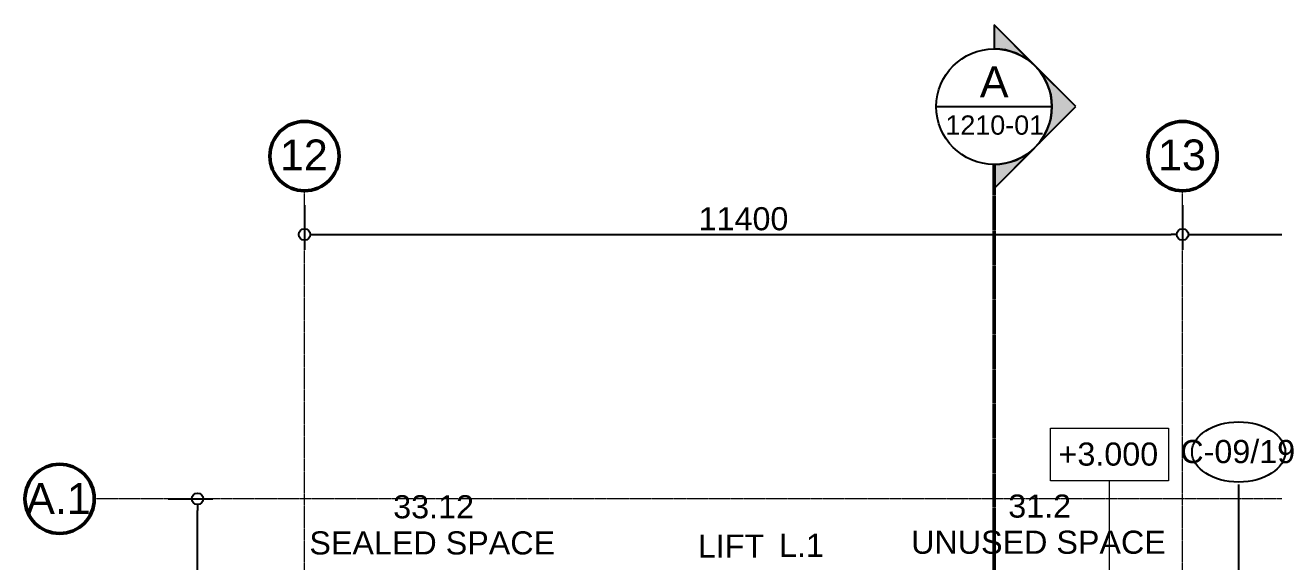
# Model space of a CAD drawing. Header units: millimetres. Extents: x -794334 to -714814, y -17806 to 22403.
# Drawn here: x -793911 to -777707, y 15445 to 22403 of the extents above; entities that cross this region are included whole.
import ezdxf

# ---------------------------------------------------------------- set-up
doc = ezdxf.new("R2010")
doc.units = ezdxf.units.MM
doc.linetypes.add('DPA_Grid _ Level 100', pattern=[10, 5.5, -1.6, 1.3, -1.6])
for name, color, linetype, lineweight in [('A-ANNO-DIMS', 1, 'Continuous', 9), ('A-ANNO-NOTE', 3, 'Continuous', 25), ('A-ROOM-IDEN', 3, 'Continuous', 25), ('G-ANNO-SECL', 3, 'Continuous', 9), ('G-ANNO-TEXT', 3, 'Continuous', 9), ('S-GRID', 251, 'Continuous', 9), ('S-GRID-IDEN', 3, 'Continuous', 50)]:
    doc.layers.add(name, color=color, linetype=linetype, lineweight=lineweight)
doc.styles.add('Arial', font='arial.ttf', dxfattribs={"height": 400})
doc.styles.add('Arial_1', font='arial.ttf', dxfattribs={"height": 250})
doc.styles.add('Arial_2', font='arial.ttf', dxfattribs={"height": 300})
doc.dimstyles.new('DPA-DIM-3_0_C-C', dxfattribs={"dimscale": 304.8, "dimtxt": 306.07782, "dimasz": 0.492126, "dimexe": 0.656168, "dimexo": 0.0625, "dimgap": 0.164042, "dimtad": 1, "dimdec": 0, "dimzin": 0, "dimdsep": 46, "dimtxsty": 'Arial_2', "dimblk1": 'DOTBLANK', "dimblk2": 'DOTBLANK', "dimsah": 1, "dimcen": 0.09, "dimdle": 0.656168, "dimadec": 8, "dimazin": 0, "dimtfac": 1, "dimtdec": 4, "dimtix": 1, "dimtmove": 0, "dimatfit": 3, "dimfxl": 1.312336, "dimfxlon": 1, "dimtvp": 1, "dimtolj": 1, "dimtzin": 0, "dimarcsym": 2})

# ---------------------------------------------------------------- blocks, each defined once
blk = doc.blocks.new('Section - Section Head-531884-4252-01 ENLARGED CONCOURSE LEVEL - REFLECTED CEILING PLAN - SHEET 3')
at = {"layer": 'G-ANNO-SECL'}
h = blk.add_hatch(color=256, dxfattribs=at)
edge = h.paths.add_edge_path()
edge.add_line((-12.8, 5.3), (-7.5, 10.61))
edge.add_line((-7.5, 10.61), (-2.2, 5.3))
edge.add_arc((-7.5, 0), 7.5, 45, 135)
h = blk.add_hatch(color=256, dxfattribs=at)
edge = h.paths.add_edge_path()
edge.add_arc((-7.5, 0), 7.5, 0, 45)
edge.add_line((-2.2, 5.3), (3.11, 0))
edge.add_line((3.11, 0), (0, 0))
edge = h.paths.add_edge_path()
edge.add_line((-15, 0), (-18.11, 0))
edge.add_line((-18.11, 0), (-12.8, 5.3))
edge.add_arc((-7.5, 0), 7.5, 135, 180)
at = {"layer": 'G-ANNO-SECL', "lineweight": 25}
for p, q in [((-7.5, 10.61), (-18.11, 0)), ((-7.5, 10.61), (-12.8, 5.3)), ((3.11, 0), (-7.5, 10.61)), ((-2.2, 5.3), (-7.5, 10.61)), ((-12.8, 5.3), (-18.11, 0)), ((3.11, 0), (-2.2, 5.3)), ((-18.11, 0), (-15, 0)), ((-18.11, 0), (-15, 0)), ((0, 0), (3.11, 0)), ((0, 0), (3.11, 0))]:
    blk.add_line(p, q, dxfattribs=at)
blk.add_circle((-7.5, 0), 7.5, dxfattribs=at)
for start, end in [(45, 135), (135, 180), (0, 45)]:
    blk.add_arc((-7.5, 0), 7.5, start, end, dxfattribs=at)
blk = doc.blocks.new('Ceiling Tags - Ceiling Tags-9510765-4252-01 ENLARGED CONCOURSE LEVEL - REFLECTED CEILING PLAN - SHEET 3')
at = {"layer": 'A-ANNO-NOTE'}
blk.add_ellipse((0, 0), major_axis=(6.05, 0), ratio=0.646436, dxfattribs=at)
blk = doc.blocks.new('Grid - 100 Scale-2291345-4252-01 ENLARGED CONCOURSE LEVEL - REFLECTED CEILING PLAN - SHEET 3')
at = {"layer": 'S-GRID-IDEN'}
blk.add_circle((0, 0), 4.5, dxfattribs=at)
blk = doc.blocks.new('_DotBlank')
at = {"color": 0, "linetype": 'ByBlock', "lineweight": -2}
blk.add_line((-0.5, 0), (-1, 0), dxfattribs=at)
blk.add_circle((0, 0), 0.5, dxfattribs=at)
blk = doc.blocks.new('*D805')
at = {"layer": 'A-ANNO-DIMS', "color": 0, "lineweight": -2, "transparency": 16777216}
for p, q in [((-11400, 16485), (-11400, 15904)), ((0, 16485), (0, 15904)), ((-11250, 16104), (-150, 16104))]:
    blk.add_line(p, q, dxfattribs=at)
at = {"layer": 'Defpoints', "color": 0, "transparency": 16777216}
for p in [(-11400, 16504), (0, 16504), (0, 16104)]:
    blk.add_point(p, dxfattribs=at)
at = {"layer": 'A-ANNO-DIMS', "color": 0, "lineweight": -2, "transparency": 16777216, "xscale": 150, "yscale": 150, "zscale": 150, "rotation": 180}
blk.add_blockref('_DotBlank', (-11400, 16104), dxfattribs=at)
at = {"layer": 'A-ANNO-DIMS', "color": 0, "lineweight": -2, "transparency": 16777216, "xscale": 150, "yscale": 150, "zscale": 150}
blk.add_blockref('_DotBlank', (0, 16104), dxfattribs=at)
at = {"layer": 'A-ANNO-DIMS', "color": 0, "transparency": 16777216, "insert": (-5700, 16307), "char_height": 300, "width": 1384.41, "attachment_point": 5, "style": 'Arial_2'}
blk.add_mtext('\\A1;11400', dxfattribs=at)
blk = doc.blocks.new('*D806')
at = {"layer": 'A-ANNO-DIMS', "color": 0, "lineweight": -2, "transparency": 16777216}
for p, q in [((0, 16485), (0, 15904)), ((11400, 16485), (11400, 15904)), ((150, 16104), (11250, 16104))]:
    blk.add_line(p, q, dxfattribs=at)
at = {"layer": 'Defpoints', "color": 0, "transparency": 16777216}
for p in [(0, 16504), (11400, 16504), (11400, 16104)]:
    blk.add_point(p, dxfattribs=at)
at = {"layer": 'A-ANNO-DIMS', "color": 0, "lineweight": -2, "transparency": 16777216, "xscale": 150, "yscale": 150, "zscale": 150, "rotation": 180}
blk.add_blockref('_DotBlank', (0, 16104), dxfattribs=at)
at = {"layer": 'A-ANNO-DIMS', "color": 0, "lineweight": -2, "transparency": 16777216, "xscale": 150, "yscale": 150, "zscale": 150}
blk.add_blockref('_DotBlank', (11400, 16104), dxfattribs=at)
at = {"layer": 'A-ANNO-DIMS', "color": 0, "transparency": 16777216, "insert": (5700, 16307), "char_height": 300, "width": 1384.41, "attachment_point": 5, "style": 'Arial_2'}
blk.add_mtext('\\A1;11400', dxfattribs=at)
blk = doc.blocks.new('*D815')
at = {"layer": 'A-ANNO-DIMS', "color": 0, "lineweight": -2, "transparency": 16777216}
for p, q in [((-13170, 12673), (-12589, 12673)), ((-12789, 8765), (-12789, 12523)), ((-13170, 8615), (-12589, 8615))]:
    blk.add_line(p, q, dxfattribs=at)
at = {"layer": 'Defpoints', "color": 0, "transparency": 16777216}
for p in [(-13189, 12673), (-12789, 12673), (-13189, 8615)]:
    blk.add_point(p, dxfattribs=at)
at = {"layer": 'A-ANNO-DIMS', "color": 0, "lineweight": -2, "transparency": 16777216, "xscale": 150, "yscale": 150, "zscale": 150}
for p, rotation in [((-12789, 12673), 90), ((-12789, 8615), 270)]:
    blk.add_blockref('_DotBlank', p, dxfattribs=dict(at, rotation=rotation))
at = {"layer": 'A-ANNO-DIMS', "color": 0, "transparency": 16777216, "insert": (-12992, 10644), "char_height": 300, "width": 1107.53, "attachment_point": 5, "rotation": 90, "style": 'Arial_2'}
blk.add_mtext('\\A1;4058', dxfattribs=at)
blk = doc.blocks.new('*U804')
at = {"layer": 'S-GRID', "linetype": 'DPA_Grid _ Level 100'}
for p, q in [((-11400, -21385.5), (-11400, 16671.4)), ((0, -21385.5), (0, 16671.4)), ((57942.9, 12673), (-14128.9, 12673))]:
    blk.add_line(p, q, dxfattribs=at)
at = {"layer": 'S-GRID-IDEN', "xscale": 99.99999999999993, "yscale": 99.99999999999993, "zscale": 99.99999999999993}
for p in [(-11400, 17121.4), (0, 17121.4)]:
    blk.add_blockref('Grid - 100 Scale-2291345-4252-01 ENLARGED CONCOURSE LEVEL - REFLECTED CEILING PLAN - SHEET 3', p, dxfattribs=at)
at = {"layer": 'S-GRID-IDEN', "xscale": 99.99999999999993, "yscale": 99.99999999999993, "zscale": 99.99999999999993, "rotation": 89.9999999999998}
blk.add_blockref('Grid - 100 Scale-2291345-4252-01 ENLARGED CONCOURSE LEVEL - REFLECTED CEILING PLAN - SHEET 3', (-14578.9, 12673), dxfattribs=at)
at = {"layer": 'S-GRID-IDEN', "lineweight": 9, "char_height": 400, "attachment_point": 1, "style": 'Arial'}
for s, insert, width in [('12', (-11718.8, 17337.3), 753.586), ('13', (-318.8, 17337.3), 753.586), ('A.1', (-15013.1, 12876.9), 1026.16)]:
    blk.add_mtext(s, dxfattribs=dict(at, insert=insert, width=width))
at = {"layer": 'A-ANNO-DIMS'}
for base, p1, p2, picture, middle in [((0, 16104.3), (-11400, 16504.3), (0, 16504.3), '*D805', (-5700, 16307.4)), ((11400, 16104.3), (0, 16504.3), (11400, 16504.3), '*D806', (5700, 16307.4))]:
    dim = blk.add_linear_dim(base=base, p1=p1, p2=p2, dimstyle='DPA-DIM-3_0_C-C', override={"dimpost": '<>', "dimfxl": 11400}, dxfattribs=at)
    dim.commit()
    dim.dimension.update_dxf_attribs({"geometry": picture, "text_midpoint": middle})
dim = blk.add_linear_dim(base=(-12788.8, 12673), p1=(-13188.8, 8615), p2=(-13188.8, 12673), angle=90, dimstyle='DPA-DIM-3_0_C-C', override={"dimpost": '<>', "dimfxl": 4057.997178}, dxfattribs=at)
dim.commit()
dim.dimension.update_dxf_attribs({"geometry": '*D815', "text_midpoint": (-12991.9, 10644)})

msp = doc.modelspace()

# ---------------------------------------------------------------- linework, layer by layer
at = {"layer": 'A-ANNO-NOTE'}
msp.add_line((-778150, 9633), (-778150, 16438), dxfattribs=at)
at = {"layer": 'G-ANNO-SECL', "lineweight": 25}
msp.add_line((-782079, 21343), (-780579, 21343), dxfattribs=at)
at = {"layer": 'G-ANNO-SECL', "linetype": 'DPA_Grid _ Level 100', "lineweight": 50}
msp.add_line((-781329, 20593), (-781329, -17200), dxfattribs=at)
at = {"layer": 'G-ANNO-TEXT', "color": 10}
msp.add_line((-779831, 9595), (-779831, 16487), dxfattribs=at)
at = {"layer": 'G-ANNO-TEXT', "color": 10, "flags": 128}
msp.add_lwpolyline([(-780595, 17170), (-779066, 17170), (-779066, 16487), (-780595, 16487)], close=True, dxfattribs=at)

# ---------------------------------------------------------------- block references
msp.add_blockref('*U804', (-778882, 3579))
at = {"layer": 'A-ANNO-NOTE', "xscale": 100, "yscale": 100, "zscale": 100}
msp.add_blockref('Ceiling Tags - Ceiling Tags-9510765-4252-01 ENLARGED CONCOURSE LEVEL - REFLECTED CEILING PLAN - SHEET 3', (-778154, 16860), dxfattribs=at)
at = {"layer": 'G-ANNO-SECL', "lineweight": 25, "xscale": 99.99999999999993, "yscale": 99.99999999999993, "zscale": 99.99999999999993, "rotation": 269.9999999999996}
msp.add_blockref('Section - Section Head-531884-4252-01 ENLARGED CONCOURSE LEVEL - REFLECTED CEILING PLAN - SHEET 3', (-781329, 20593), dxfattribs=at)

# ---------------------------------------------------------------- texts
at = {"layer": 'A-ANNO-NOTE', "lineweight": 9, "insert": (-778911, 17016), "char_height": 300, "width": 1835.86, "attachment_point": 1, "style": 'Arial_2'}
msp.add_mtext('C-09/19', dxfattribs=at)
at = {"layer": 'A-ROOM-IDEN', "lineweight": 9, "char_height": 300, "attachment_point": 1, "style": 'Arial_2'}
for s, insert, width in [('33.12', (-789130, 16299), 1298.73), ('31.2', (-781145, 16308), 1010.13), ('SEALED SPACE', (-790219, 15830), 3928.27), ('LIFT', (-785175, 15788), 1066.24), ('L.1', (-784122, 15799), 721.52), ('UNUSED SPACE', (-782406, 15839), 4056.54)]:
    msp.add_mtext(s, dxfattribs=dict(at, insert=insert, width=width))
at = {"layer": 'G-ANNO-SECL', "lineweight": 25, "attachment_point": 1}
for s, insert, char_height, width, style in [('A', (-781514, 21865), 400, 456.96, 'Arial'), ('1210-01', (-781961, 21229), 250, 1539.24, 'Arial_1')]:
    msp.add_mtext(s, dxfattribs=dict(at, insert=insert, char_height=char_height, width=width, style=style))
at = {"layer": 'G-ANNO-TEXT', "color": 7, "insert": (-780492, 16983), "char_height": 300, "width": 1595.36, "attachment_point": 1, "style": 'Arial_2'}
msp.add_mtext('+3.000', dxfattribs=at)

doc.saveas('drawing.dxf')
